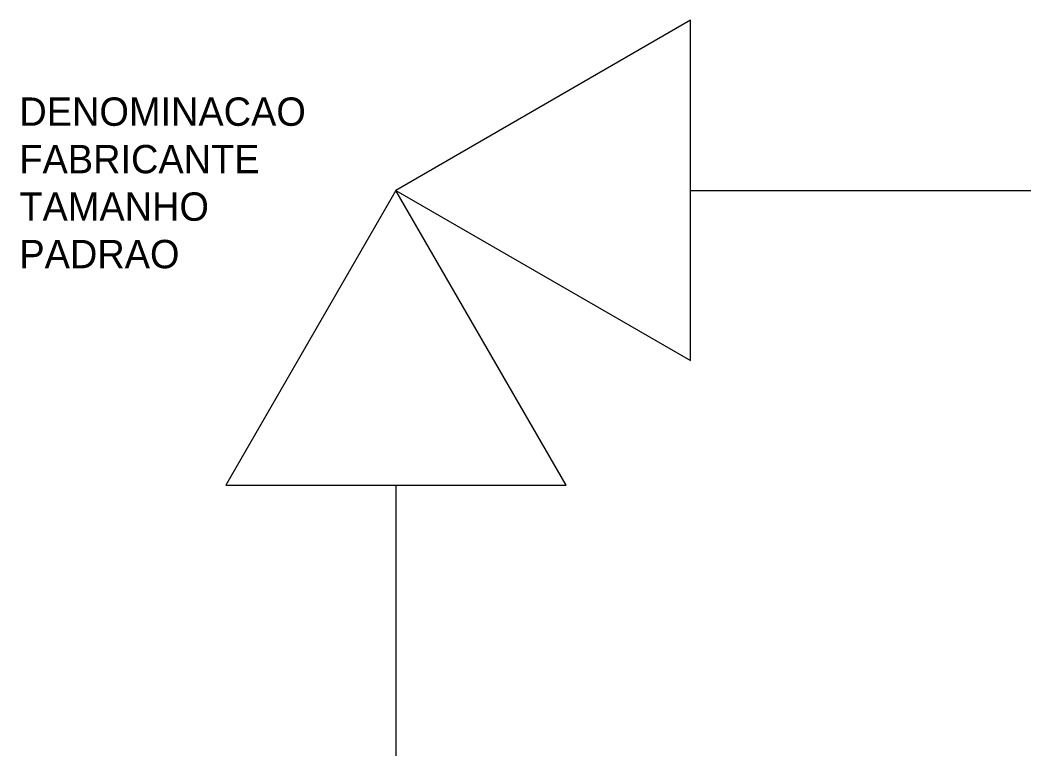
# Model space of a CAD drawing. Extents: x 128 to 306, y 83 to 213.
import ezdxf

# ---------------------------------------------------------------- set-up
doc = ezdxf.new("R2010")
doc.units = 0
doc.layers.add('TUPY', color=3, linetype='CONTINUOUS')

msp = doc.modelspace()

# ---------------------------------------------------------------- linework, layer by layer
at = {"layer": 'TUPY', "color": 0}
for p, q in [((246.24, 153.02), (246.24, 213.02)), ((246.24, 183.02), (306.24, 183.02)), ((164.27, 131.06), (224.27, 131.06)), ((194.27, 131.06), (194.27, 83.36))]:
    msp.add_line(p, q, dxfattribs=at)
for points in [[(246.24, 153.02), (246.24, 213.02), (194.27, 183.02)], [(164.27, 131.06), (224.27, 131.06), (194.27, 183.02)]]:
    msp.add_lwpolyline(points, close=True, dxfattribs=at)

# ---------------------------------------------------------------- texts
at = {"layer": 'TUPY', "color": 0, "flags": 1}
for tag, p, s in [('DENOMINACAO', (127.87, 194.41), 'VALVULA ANGULAR'), ('FABRICANTE', (127.87, 186.04), ''), ('TAMANHO', (127.87, 177.67), ''), ('PADRAO', (127.87, 169.3), '')]:
    msp.add_attdef(tag, p, s, height=5, dxfattribs=at)

doc.saveas('drawing.dxf')
